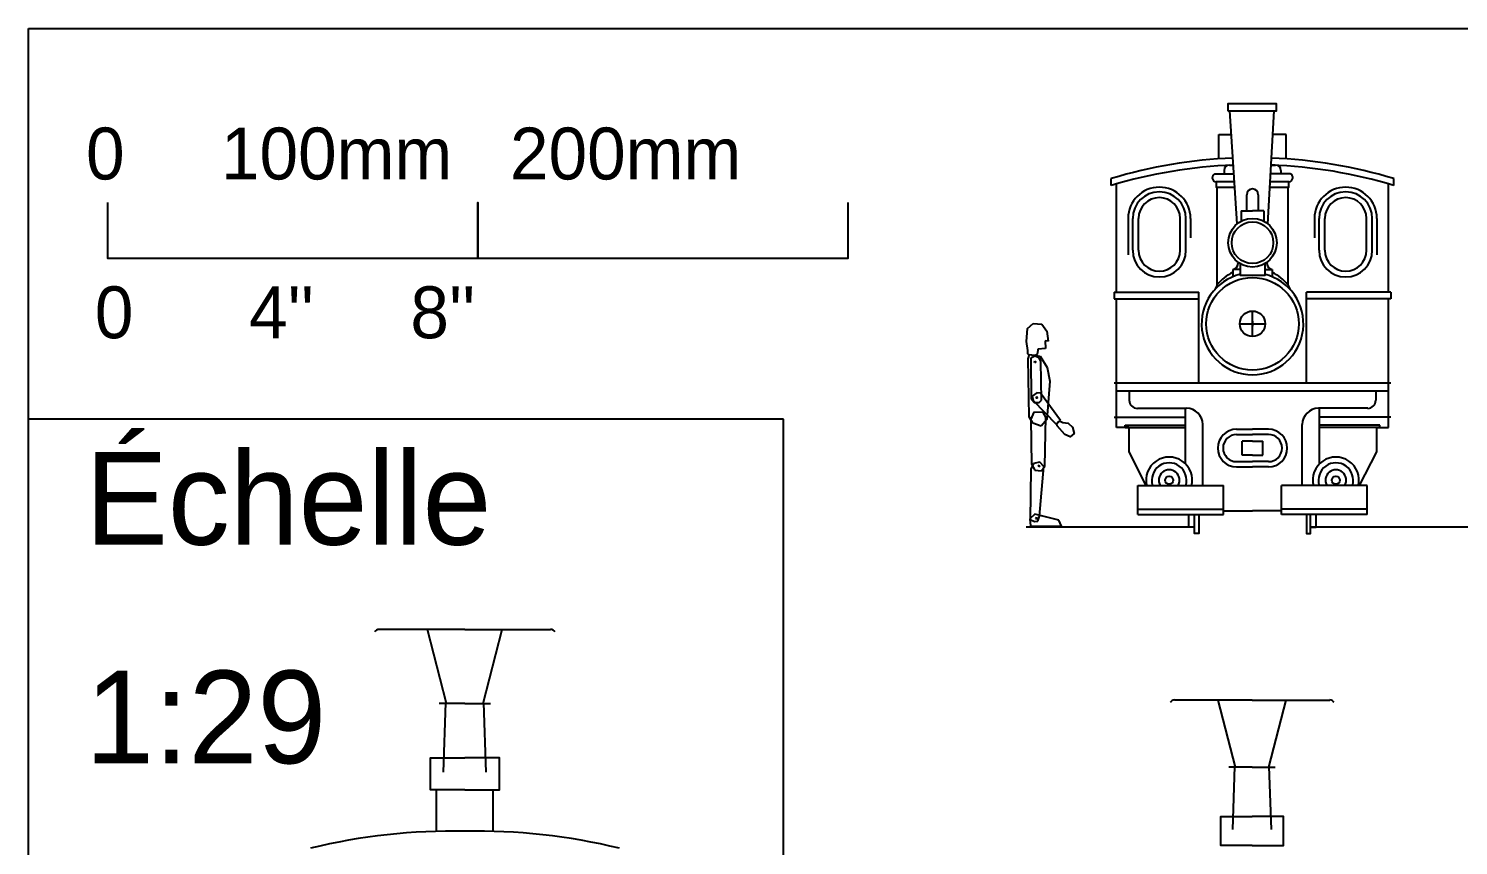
# Model space of a CAD drawing. Extents: x -9190 to 21925, y -3698 to 11555.
# Drawn here: x 20550 to 20936, y 5104.6 to 5325 of the extents above; entities that cross this region are included whole.
import ezdxf

# ---------------------------------------------------------------- set-up
doc = ezdxf.new("R2010")
doc.units = 0
doc.layers.get('0').update_dxf_attribs({"linetype": 'CONTINUOUS'})
doc.layers.add('1', color=7, linetype='CONTINUOUS')

msp = doc.modelspace()

# ---------------------------------------------------------------- linework, layer by layer
for p, q in [((20876.28, 5272.32), (20874.33, 5302.86)), ((20884.55, 5272.34), (20886.29, 5302.86)), ((20871.36, 5296.43), (20874.74, 5296.43)), ((20871.36, 5289.86), (20871.36, 5296.43)), ((20889.49, 5296.43), (20885.93, 5296.43)), ((20889.49, 5289.86), (20889.49, 5296.43)), ((20842.3, 5282.68), (20842.3, 5284.55)), ((20870.27, 5285.83), (20875.42, 5285.83)), ((20872.77, 5286.76), (20872.77, 5286.76)), ((20872.77, 5286.76), (20872.77, 5285.83)), ((20874.17, 5288.17), (20875.27, 5288.17)), ((20890.58, 5285.83), (20885.32, 5285.83)), ((20885.45, 5288.17), (20886.67, 5288.17)), ((20888.08, 5286.76), (20888.08, 5285.83)), ((20918.55, 5282.68), (20918.55, 5284.55)), ((20843.71, 5253.93), (20843.71, 5283.09)), ((20917.14, 5253.93), (20917.14, 5283.09)), ((20917.14, 5253.93), (20917.14, 5283.09)), ((20878.86, 5275.87), (20878.86, 5280.18)), ((20881.99, 5280.18), (20881.96, 5275.87)), ((20846.83, 5273.77), (20846.83, 5263.93)), ((20848.08, 5265.18), (20848.08, 5273.77)), ((20849.64, 5265.18), (20849.64, 5273.77)), ((20860.89, 5265.18), (20860.89, 5273.77)), ((20862.46, 5265.18), (20862.46, 5273.77)), ((20863.71, 5273.77), (20863.71, 5268.51)), ((20877.36, 5275.87), (20877.36, 5273.04)), ((20877.36, 5275.87), (20880.42, 5275.87)), ((20878.08, 5275.87), (20878.86, 5275.87)), ((20883.49, 5275.87), (20880.42, 5275.87)), ((20883.49, 5275.87), (20883.49, 5273.04)), ((20897.14, 5273.77), (20897.14, 5268.51)), ((20898.39, 5265.18), (20898.39, 5273.77)), ((20899.96, 5265.18), (20899.96, 5273.77)), ((20911.21, 5265.18), (20911.21, 5273.77)), ((20912.77, 5265.18), (20912.77, 5273.77)), ((20914.02, 5273.77), (20914.02, 5263.93)), ((20876.52, 5261.96), (20876.52, 5261.61)), ((20884.33, 5261.96), (20884.33, 5261.61)), ((20875.09, 5260.05), (20875.09, 5258.03)), ((20885.76, 5260.05), (20885.76, 5258.03)), ((20889.96, 5259.11), (20889.96, 5255.86)), ((20843.08, 5253.93), (20843.08, 5252.05)), ((20843.08, 5253.93), (20865.89, 5253.93)), ((20865.89, 5229.42), (20865.89, 5253.93)), ((20870.89, 5255.86), (20870.25, 5254.61)), ((20889.96, 5255.86), (20890.6, 5254.61)), ((20894.96, 5229.42), (20894.96, 5253.93)), ((20917.77, 5253.93), (20894.96, 5253.93)), ((20917.77, 5253.93), (20917.77, 5252.05)), ((20843.08, 5252.05), (20865.89, 5252.05)), ((20843.71, 5217.38), (20843.71, 5252.05)), ((20917.77, 5252.05), (20894.96, 5252.05)), ((20917.14, 5217.38), (20917.14, 5252.05)), ((20917.14, 5227.23), (20917.14, 5252.05)), ((20880.42, 5241.92), (20880.42, 5248.8)), ((20880.42, 5246.04), (20880.42, 5244.68)), ((20876.99, 5245.36), (20883.86, 5245.36)), ((20879.56, 5245.36), (20881.29, 5245.36)), ((20843.08, 5229.42), (20917.77, 5229.42)), ((20843.71, 5227.23), (20917.14, 5227.23)), ((20847.14, 5227.23), (20847.14, 5224.73)), ((20913.71, 5227.23), (20913.71, 5224.73)), ((20753.84, 5219.64), (20550, 5219.64)), ((20753.84, 4945), (20753.84, 5219.64)), ((20843.08, 5220.19), (20862.34, 5220.19)), ((20849.33, 5222.55), (20862.61, 5222.55)), ((20862.34, 5207.58), (20862.34, 5222.55)), ((20911.52, 5222.55), (20898.24, 5222.55)), ((20898.5, 5207.58), (20898.5, 5222.55)), ((20917.77, 5220.19), (20898.5, 5220.19)), ((20846.99, 5217.38), (20843.71, 5217.38)), ((20846.05, 5217.38), (20846.05, 5218)), ((20846.05, 5218), (20862.34, 5218)), ((20846.05, 5217.38), (20862.34, 5217.38)), ((20846.99, 5217.38), (20846.99, 5210.81)), ((20866.99, 5201.75), (20866.99, 5218.17)), ((20876.13, 5216.91), (20880.42, 5216.91)), ((20876.13, 5215.5), (20880.42, 5215.5)), ((20884.72, 5216.91), (20880.42, 5216.91)), ((20884.72, 5215.5), (20880.42, 5215.5)), ((20893.86, 5201.75), (20893.86, 5218.17)), ((20914.8, 5218), (20898.5, 5218)), ((20914.8, 5217.38), (20898.5, 5217.38)), ((20913.86, 5217.38), (20917.14, 5217.38)), ((20913.86, 5217.38), (20913.86, 5210.81)), ((20914.8, 5217.38), (20914.8, 5218)), ((20877.61, 5209.95), (20877.61, 5213.7)), ((20880.42, 5213.7), (20877.61, 5213.7)), ((20880.42, 5213.7), (20883.24, 5213.7)), ((20883.24, 5209.95), (20883.24, 5213.7)), ((20846.99, 5210.81), (20851.62, 5201.75)), ((20876.13, 5208.16), (20880.42, 5208.16)), ((20880.42, 5209.95), (20877.61, 5209.95)), ((20880.42, 5209.95), (20883.24, 5209.95)), ((20884.72, 5208.16), (20880.42, 5208.16)), ((20913.86, 5210.81), (20909.23, 5201.75)), ((20876.13, 5206.75), (20880.42, 5206.75)), ((20884.72, 5206.75), (20880.42, 5206.75)), ((20849.49, 5193.94), (20849.49, 5201.75)), ((20849.49, 5201.75), (20872.61, 5201.75)), ((20863.71, 5202.37), (20863.71, 5202.37)), ((20872.61, 5193.94), (20872.61, 5201.75)), ((20888.24, 5193.94), (20888.24, 5201.75)), ((20911.36, 5201.75), (20888.24, 5201.75)), ((20897.14, 5202.37), (20897.14, 5202.37)), ((20897.14, 5202.37), (20897.14, 5202.37)), ((20911.36, 5193.94), (20911.36, 5201.75)), ((20849.49, 5195.34), (20872.61, 5195.34)), ((20849.49, 5193.94), (20872.61, 5193.94)), ((20864.8, 5188.78), (20864.8, 5193.94)), ((20872.61, 5194.88), (20880.42, 5194.88)), ((20888.24, 5194.88), (20880.42, 5194.88)), ((20911.36, 5195.34), (20888.24, 5195.34)), ((20911.36, 5193.94), (20888.24, 5193.94)), ((20896.05, 5188.78), (20896.05, 5193.94)), ((20847.61, 5190.5), (20847.61, 5190.5)), ((20667.78, 5162.92), (20644.64, 5162.92)), ((20662.83, 5142.93), (20657.67, 5162.92)), ((20667.78, 5162.92), (20690.92, 5162.92)), ((20672.73, 5142.93), (20677.89, 5162.92)), ((20667.78, 5142.91), (20660.88, 5142.91)), ((20662.02, 5124.4), (20662.67, 5143.09)), ((20667.78, 5142.91), (20674.67, 5142.91)), ((20673.54, 5124.4), (20672.89, 5143.09)), ((20880.31, 5143.85), (20859.34, 5143.85)), ((20875.83, 5125.73), (20871.15, 5143.85)), ((20880.31, 5143.85), (20901.28, 5143.85)), ((20884.8, 5125.73), (20889.47, 5143.85)), ((20880.31, 5125.72), (20874.06, 5125.72)), ((20875.09, 5108.94), (20875.68, 5125.88)), ((20880.31, 5125.72), (20886.56, 5125.72)), ((20885.53, 5108.94), (20884.94, 5125.88)), ((20660.13, 5108.43), (20660.13, 5119.64)), ((20675.43, 5108.43), (20675.43, 5119.64))]:
    msp.add_line(p, q)
at = {"color": 5}
for p, q in [((20864.8, 5190.5), (20819.33, 5190.5)), ((20944.78, 5190.5), (20896.05, 5190.5))]:
    msp.add_line(p, q, dxfattribs=at)
for points in [[(20550, 5325), (21925, 5325), (21925, 4460), (20550, 4460)], [(20873.75, 5302.86), (20886.88, 5302.86), (20886.88, 5304.73), (20873.75, 5304.73)], [(20828.53, 5219.09), (20829.17, 5218.7), (20830.69, 5218.55), (20831.78, 5217.51), (20832.27, 5215.78), (20831.22, 5214.86), (20829.78, 5215.49), (20827.66, 5217.82), (20827.6, 5218.45), (20828.09, 5219)]]:
    msp.add_lwpolyline(points, close=True)
for points in [[(20875.55, 5283.64), (20870.58, 5283.64), (20870.58, 5282.23), (20875.64, 5282.23)], [(20870.89, 5255.86), (20870.89, 5282.23), (20875.64, 5282.23)], [(20885.11, 5282.23), (20890.27, 5282.23), (20890.27, 5283.64), (20885.19, 5283.64)], [(20885.11, 5282.23), (20889.96, 5282.23), (20889.96, 5255.86)], [(20571.26, 5278.06), (20571.26, 5263.06), (20671.26, 5263.06), (20671.26, 5278.06), (20671.26, 5263.06), (20771.26, 5263.06), (20771.26, 5278.06)], [(20883.71, 5261.55), (20883.71, 5258.43), (20877.14, 5258.43), (20877.14, 5261.55)], [(20877.14, 5260.05), (20875.09, 5260.05)], [(20883.71, 5260.05), (20885.76, 5260.05)], [(20865.89, 5193.94), (20865.89, 5188.78), (20864.8, 5188.78), (20864.8, 5190.5), (20863.24, 5190.5), (20863.24, 5193.94)], [(20894.96, 5193.94), (20894.96, 5188.78), (20896.05, 5188.78), (20896.05, 5190.5), (20897.61, 5190.5), (20897.61, 5193.94)], [(20667.78, 5119.64), (20658.47, 5119.64), (20658.47, 5128.27), (20667.78, 5128.27)], [(20667.78, 5119.64), (20677.09, 5119.64), (20677.09, 5128.27), (20667.78, 5128.27)], [(20880.31, 5104.63), (20871.88, 5104.63), (20871.88, 5112.44), (20880.31, 5112.44)], [(20880.31, 5104.63), (20888.75, 5104.63), (20888.75, 5112.44), (20880.31, 5112.44)]]:
    msp.add_lwpolyline(points)
for centre, radius in [((20880.42, 5267.23), 6.56), ((20880.42, 5267.23), 5.62), ((20880.42, 5245.36), 12.5), ((20880.42, 5245.36), 3.44), ((20857.92, 5203.16), 1.09), ((20902.92, 5203.16), 1.09)]:
    msp.add_circle(centre, radius)
for centre, radius, start, end in [((20880.42, 5158.16), 132.01, 92.2917, 106.7859), ((20880.42, 5158.16), 132.01, 73.2141, 87.769), ((20880.42, 5156.29), 132.01, 92.24, 106.7859), ((20870.7, 5284.77), 1.14, 112.1663, 264.0939), ((20874.17, 5286.76), 1.41, 90, 180), ((20880.42, 5156.29), 132.01, 73.2141, 87.8154), ((20886.67, 5286.76), 1.41, 0, 90), ((20890.15, 5284.77), 1.14, 275.9061, 67.8337), ((20855.27, 5273.77), 8.44, 0, 180), ((20855.27, 5273.77), 7.19, 0, 180), ((20880.42, 5280.18), 1.56, 0, 180), ((20905.58, 5273.77), 8.44, 0, 180), ((20905.58, 5273.77), 7.19, 0, 180), ((20855.27, 5273.77), 5.62, 0, 180), ((20905.58, 5273.77), 5.62, 0, 180), ((20855.27, 5265.18), 7.19, 180, 0), ((20855.27, 5265.18), 5.62, 180, 0), ((20905.58, 5265.18), 7.19, 180, 0), ((20905.58, 5265.18), 5.62, 180, 0), ((20874.96, 5261.61), 1.56, 274.8937, 0), ((20885.89, 5261.61), 1.56, 180, 265.1063), ((20880.42, 5245.36), 13.75, 103.8061, 76.1939), ((20880.42, 5248.43), 12.08, 116.2057, 142.0795), ((20880.42, 5248.43), 12.08, 37.9205, 63.7943), ((20849.33, 5224.73), 2.19, 180, 270), ((20911.52, 5224.73), 2.19, 270, 0), ((20862.61, 5218.17), 4.38, 0, 90), ((20898.24, 5218.17), 4.38, 90, 180), ((20876.13, 5211.83), 5.08, 90, 270), ((20876.13, 5211.83), 3.67, 90, 270), ((20884.72, 5211.83), 5.08, 270, 90), ((20884.72, 5211.83), 3.67, 270, 90), ((20857.92, 5203.16), 6.25, 346.9971, 193.0029), ((20857.92, 5203.16), 4.69, 342.5424, 197.4576), ((20902.92, 5203.16), 6.25, 346.9971, 193.0029), ((20902.92, 5203.16), 4.69, 342.5424, 197.4576), ((20857.92, 5203.16), 2.81, 330, 210), ((20902.92, 5203.16), 2.81, 330, 210), ((20644.75, 5161.17), 1.75, 93.7342, 141.8218), ((20690.81, 5161.17), 1.75, 38.1782, 86.2658), ((20859.44, 5142.27), 1.59, 93.7342, 141.8218), ((20901.18, 5142.27), 1.59, 38.1782, 86.2658), ((20664.34, 4948.06), 160.41, 88.7711, 103.8033), ((20671.22, 4948.06), 160.41, 76.1967, 91.2289)]:
    msp.add_arc(centre, radius, start, end)
at = {"layer": '1', "color": 7}
for p, q in [((20819.39, 5240.56), (20819.66, 5244.07)), ((20819.66, 5244.07), (20821.24, 5245.43)), ((20821.24, 5245.43), (20823.58, 5245.25)), ((20823.58, 5245.25), (20824.91, 5243.38)), ((20824.91, 5243.38), (20825.29, 5240.7)), ((20819.8, 5238.17), (20819.39, 5240.56)), ((20819.73, 5237.29), (20819.8, 5238.17)), ((20822.48, 5238.55), (20822.39, 5237.38)), ((20824.55, 5238.69), (20822.48, 5238.55)), ((20825.29, 5240.7), (20824.41, 5240.76)), ((20824.41, 5240.76), (20824.55, 5238.69)), ((20820, 5236.98), (20819.73, 5237.29)), ((20819.86, 5235.91), (20820.26, 5237.05)), ((20820.1, 5220.27), (20819.86, 5235.91)), ((20821.76, 5236.84), (20820, 5236.98)), ((20820.26, 5237.05), (20823.11, 5236.58)), ((20821.62, 5236.6), (20820.56, 5236.09)), ((20820.56, 5236.09), (20820.71, 5225.05)), ((20821.74, 5235.02), (20821.41, 5235.06)), ((20822.8, 5236.2), (20821.62, 5236.6)), ((20821.74, 5235.02), (20821.9, 5235.27)), ((20821.9, 5235.27), (20821.74, 5235.02)), ((20821.9, 5234.74), (20821.74, 5235.02)), ((20822.39, 5237.38), (20821.76, 5236.84)), ((20823.31, 5235.14), (20822.8, 5236.2)), ((20823.11, 5236.58), (20825, 5233.57)), ((20823.47, 5224.76), (20823.31, 5235.14)), ((20825, 5233.57), (20825.75, 5229.91)), ((20822.18, 5226.74), (20820.98, 5225.84)), ((20823.2, 5226.62), (20822.18, 5226.74)), ((20828.58, 5219.3), (20823.2, 5226.62)), ((20825.75, 5229.91), (20824.91, 5219.56)), ((20820.71, 5225.05), (20821.49, 5224.12)), ((20820.98, 5225.84), (20821.23, 5224.65)), ((20821.23, 5224.65), (20827.41, 5218.3)), ((20821.49, 5224.12), (20822.8, 5224.11)), ((20822.16, 5225.43), (20821.9, 5225.63)), ((20822.16, 5225.43), (20822.43, 5225.56)), ((20822.43, 5225.56), (20822.16, 5225.43)), ((20822.16, 5225.1), (20822.16, 5225.43)), ((20822.8, 5224.11), (20823.47, 5224.76)), ((20821.08, 5218.56), (20820.1, 5220.27)), ((20821.39, 5221.49), (20820.61, 5219.59)), ((20820.61, 5219.59), (20820.73, 5207.48)), ((20823.9, 5221.41), (20821.39, 5221.49)), ((20824.91, 5219.56), (20823.37, 5217.76)), ((20824.65, 5220.15), (20823.9, 5221.41)), ((20824.33, 5206.96), (20824.65, 5220.15)), ((20827.41, 5218.3), (20828.58, 5219.3)), ((20823.37, 5217.76), (20821.08, 5218.56)), ((20821.29, 5207.65), (20820.61, 5206.14)), ((20820.73, 5207.48), (20821.65, 5205.83)), ((20823.04, 5208), (20821.29, 5207.65)), ((20824.11, 5206.83), (20823.04, 5208)), ((20820.61, 5206.14), (20820.4, 5192.56)), ((20821.65, 5205.83), (20823.5, 5205.71)), ((20822.81, 5206.97), (20822.57, 5207.19)), ((20822.77, 5206.64), (20822.81, 5206.97)), ((20823.08, 5207.07), (20822.81, 5206.97)), ((20822.88, 5193.49), (20824.11, 5206.83)), ((20823.5, 5205.71), (20824.33, 5206.96)), ((20821.65, 5193.98), (20820.29, 5192.72)), ((20820.29, 5192.72), (20820.48, 5190.87)), ((20820.4, 5192.56), (20821.54, 5192.04)), ((20821.54, 5192.04), (20822.47, 5192.08)), ((20828.16, 5192.4), (20821.65, 5193.98)), ((20822.13, 5192.91), (20821.88, 5193.11)), ((20822.13, 5192.91), (20822.12, 5192.58)), ((20822.12, 5192.58), (20822.13, 5192.91)), ((20822.4, 5193.03), (20822.13, 5192.91)), ((20822.47, 5192.08), (20822.88, 5193.49)), ((20828.89, 5190.8), (20828.16, 5192.4)), ((20820.48, 5190.87), (20828.89, 5190.8))]:
    msp.add_line(p, q, dxfattribs=at)

# ---------------------------------------------------------------- texts
at = {"char_height": 14, "attachment_point": 1}
for s, insert, width in [('0     100mm   200mm', (20565.51, 5298.3), 255.6329), ("0      4''     8''", (20567.88, 5255.46), 236.369)]:
    msp.add_mtext(s, dxfattribs=dict(at, insert=insert, width=width))
at = {"color": 5, "char_height": 25, "width": 88.9488, "attachment_point": 1}
for s, insert in [('Échelle', (20565.3, 5210.75)), ('1:29', (20565.3, 5151.78))]:
    msp.add_mtext(s, dxfattribs=dict(at, insert=insert))

doc.saveas('drawing.dxf')
